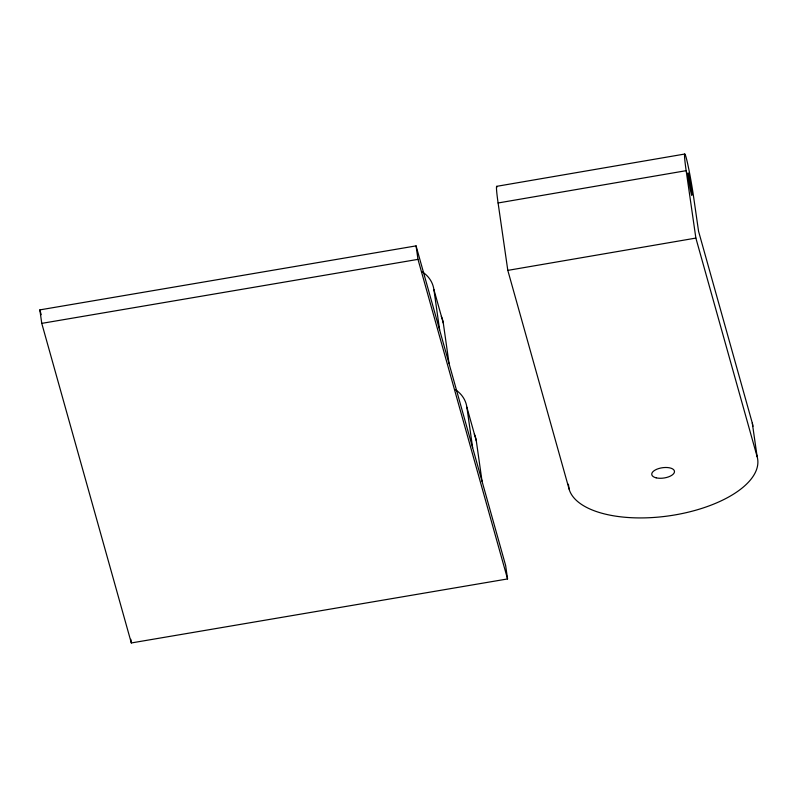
<?xml version="1.0" encoding="UTF-8"?>
<svg xmlns="http://www.w3.org/2000/svg" width="797" height="797" viewBox="0 0 797 797"><rect width="100%" height="100%" fill="white"/><g stroke="black" fill="none" stroke-linecap="round" stroke-linejoin="round"><path stroke-width="1.2" d="M496.611 186.349L684.683 154.05M752.288 423.038L757.15 456.741A95.54 43.377 -8.2 0 1 674.9 514.932A95.54 43.377 -8.2 0 1 569.078 489.039L507.809 270.382L498.095 202.976L686.157 170.678A30.575 1.614 80.3 0 1 686.048 157.168A30.575 1.614 80.3 0 1 693.699 197.586L698.561 231.289L752.288 423.038A95.54 43.377 -8.2 0 1 752.926 426.375M507.809 270.382L695.871 238.084L757.15 456.741M39.85 309.894L416.064 245.884L505.627 565.452L507.55 578.941L131.326 642.95L41.763 323.373L39.85 309.894L41.195 314.676M41.763 323.373L417.987 259.364L507.55 578.941M422.36 271.946A30.575 27.198 -15.7 0 1 433.887 289.52L443.311 323.154L449.06 363.621M455.356 389.683A30.575 27.198 -15.7 0 1 466.883 407.257L476.307 440.89L482.055 481.348M686.157 170.678L695.871 238.084M568.391 484.217L569.078 489.039M466.883 407.257L472.631 447.715M433.887 289.52L439.635 329.978M416.064 245.884L417.987 259.364M130.808 639.264L131.326 642.95M498.095 202.976A30.575 1.614 80.3 0 1 497.129 186.906M474.295 434.086A30.575 27.198 -15.7 0 1 476.307 440.89M441.299 316.349A30.575 27.198 -15.7 0 1 443.311 323.154M656.14 477.821A11.467 5.2 -8.2 0 0 674.382 472.322A11.467 5.2 -8.2 0 0 658.83 468.516A11.467 5.2 -8.2 0 0 656.14 477.821M688.19 176.645A11.467 0.608 80.3 0 0 691.706 195.205A11.467 0.608 80.3 0 0 689.903 180.55A11.467 0.608 80.3 0 0 688.19 176.645"/></g></svg>
